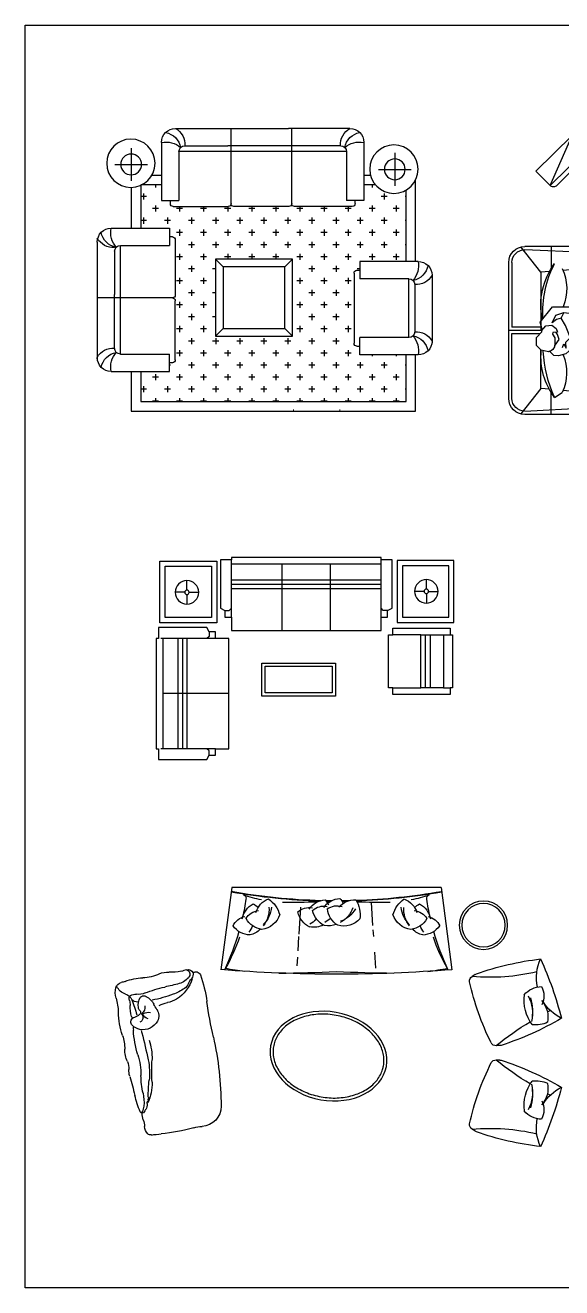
# Model space of a CAD drawing. Extents: x 23.8 to 54, y 1 to 14.1.
# Drawn here: x 23.78 to 29.33, y 1.04 to 14.1 of the extents above; entities that cross this region are included whole.
import ezdxf

# ---------------------------------------------------------------- set-up
doc = ezdxf.new("R2010")
doc.units = 0
doc.header["$MEASUREMENT"] = 0
doc.layers.get('0').update_dxf_attribs({"linetype": 'CONTINUOUS'})
doc.layers.get('Defpoints').update_dxf_attribs({"linetype": 'CONTINUOUS'})
doc.layers.add('DWGAUTOCAD', color=7, linetype='CONTINUOUS')

# ---------------------------------------------------------------- blocks, each defined once
blk = doc.blocks.new('A$C305E417A')
for p, q in [((853, 2935), (1492, 2935)), ((1458, 2155), (1458, 2935)), ((1458, 2155), (1458, 2935)), ((2665, 2935), (1492, 2935)), ((2087, 2155), (2087, 2935)), ((709, 2791), (709, 2186)), ((949, 2755), (2121, 2755)), ((2569, 2755), (2121, 2755)), ((2809, 2791), (2809, 2186)), ((387, 2681), (387, 2341)), ((889, 2695), (2629, 2695)), ((889, 2695), (889, 2186)), ((2629, 2695), (2629, 2186)), ((3125, 2732), (3125, 2392)), ((557, 2511), (217, 2511)), ((3295, 2562), (2955, 2562)), ((171, 1555), (171, 2401)), ((639, 2448), (709, 2448)), ((2809, 2448), (2910, 2448)), ((270, 1555), (270, 2295)), ((270, 2229), (279, 2229)), ((466, 2229), (529, 2229)), ((497, 2260), (497, 2197)), ((586, 2349), (709, 2349)), ((622, 2349), (622, 2322)), ((2809, 2349), (3025, 2349)), ((2872, 2349), (2872, 2322)), ((2966, 2229), (3025, 2229)), ((2997, 2260), (2997, 2197)), ((3025, 2349), (3025, 1900)), ((3125, 2322), (3125, 1900)), ((341, 2104), (404, 2104)), ((372, 2135), (372, 2072)), ((591, 2104), (654, 2104)), ((622, 2135), (622, 2072)), ((709, 2186), (889, 2186)), ((799, 2155), (799, 2186)), ((829, 2125), (1428, 2125)), ((841, 2104), (904, 2104)), ((872, 2125), (872, 2072)), ((1091, 2104), (1154, 2104)), ((1122, 2125), (1122, 2072)), ((1341, 2104), (1404, 2104)), ((1372, 2125), (1372, 2072)), ((1488, 2125), (2057, 2125)), ((1591, 2104), (1654, 2104)), ((1622, 2125), (1622, 2072)), ((1841, 2104), (1904, 2104)), ((1872, 2125), (1872, 2072)), ((2091, 2104), (2154, 2104)), ((2688, 2125), (2117, 2125)), ((2122, 2125), (2122, 2072)), ((2341, 2104), (2404, 2104)), ((2372, 2125), (2372, 2072)), ((2591, 2104), (2654, 2104)), ((2622, 2125), (2622, 2072)), ((2809, 2186), (2629, 2186)), ((2718, 2155), (2718, 2186)), ((2841, 2104), (2904, 2104)), ((2872, 2135), (2872, 2072)), ((270, 1979), (279, 1979)), ((466, 1979), (529, 1979)), ((497, 2010), (497, 1947)), ((716, 1979), (779, 1979)), ((747, 2010), (747, 1947)), ((966, 1979), (1029, 1979)), ((997, 2010), (997, 1947)), ((1216, 1979), (1279, 1979)), ((1247, 2010), (1247, 1947)), ((1466, 1979), (1529, 1979)), ((1497, 2010), (1497, 1947)), ((1716, 1979), (1779, 1979)), ((1747, 2010), (1747, 1947)), ((1966, 1979), (2029, 1979)), ((1997, 2010), (1997, 1947)), ((2216, 1979), (2279, 1979)), ((2247, 2010), (2247, 1947)), ((2466, 1979), (2529, 1979)), ((2497, 2010), (2497, 1947)), ((2716, 1979), (2779, 1979)), ((2747, 2010), (2747, 1947)), ((2966, 1979), (3025, 1979)), ((2997, 2010), (2997, 1947)), ((341, 1854), (404, 1854)), ((372, 1885), (372, 1822)), ((591, 1854), (654, 1854)), ((622, 1885), (622, 1822)), ((841, 1854), (904, 1854)), ((872, 1885), (872, 1822)), ((1091, 1854), (1154, 1854)), ((1122, 1885), (1122, 1822)), ((1341, 1854), (1404, 1854)), ((1372, 1885), (1372, 1822)), ((1591, 1854), (1654, 1854)), ((1622, 1885), (1622, 1822)), ((1841, 1854), (1904, 1854)), ((1872, 1885), (1872, 1822)), ((2091, 1854), (2154, 1854)), ((2122, 1885), (2122, 1822)), ((2341, 1854), (2404, 1854)), ((2372, 1885), (2372, 1822)), ((2591, 1854), (2654, 1854)), ((2622, 1885), (2622, 1822)), ((3333, 1900), (2728, 1900)), ((2728, 1900), (2728, 1720)), ((270, 1729), (279, 1729)), ((466, 1729), (529, 1729)), ((497, 1760), (497, 1697)), ((716, 1729), (779, 1729)), ((747, 1760), (747, 1697)), ((966, 1729), (1029, 1729)), ((997, 1760), (997, 1697)), ((1216, 1729), (1279, 1729)), ((1247, 1760), (1247, 1697)), ((1466, 1729), (1529, 1729)), ((1497, 1760), (1497, 1697)), ((1716, 1729), (1779, 1729)), ((1747, 1760), (1747, 1697)), ((1966, 1729), (2029, 1729)), ((1997, 1760), (1997, 1697)), ((2216, 1729), (2279, 1729)), ((2247, 1760), (2247, 1697)), ((2466, 1729), (2529, 1729)), ((2497, 1760), (2497, 1697)), ((2667, 1779), (2667, 1207)), ((2697, 1809), (2728, 1809)), ((3237, 1720), (2728, 1720)), ((3237, 593), (3237, 1720)), ((3477, 1756), (3477, 538)), ((341, 1604), (404, 1604)), ((372, 1635), (372, 1572)), ((591, 1604), (654, 1604)), ((622, 1635), (622, 1572)), ((841, 1604), (904, 1604)), ((872, 1635), (872, 1572)), ((1091, 1604), (1154, 1604)), ((1122, 1635), (1122, 1572)), ((1341, 1604), (1404, 1604)), ((1372, 1635), (1372, 1572)), ((1448, 780), (1448, 1580)), ((1448, 1580), (2248, 1580)), ((1528, 1500), (1448, 1580)), ((1591, 1604), (1654, 1604)), ((1622, 1635), (1622, 1580)), ((1841, 1604), (1904, 1604)), ((1872, 1635), (1872, 1580)), ((2091, 1604), (2154, 1604)), ((2122, 1635), (2122, 1580)), ((2168, 1500), (2248, 1580)), ((2248, 1580), (2248, 780)), ((2341, 1604), (2404, 1604)), ((2372, 1635), (2372, 1572)), ((2591, 1604), (2654, 1604)), ((2622, 1635), (2622, 1572)), ((3297, 1660), (3297, 1212)), ((144, 1555), (749, 1555)), ((749, 1555), (749, 1375)), ((749, 1479), (779, 1479)), ((780, 1464), (749, 1464)), ((966, 1479), (1029, 1479)), ((997, 1510), (997, 1447)), ((1216, 1479), (1279, 1479)), ((1247, 1510), (1247, 1447)), ((1528, 860), (1528, 1500)), ((1528, 1500), (2168, 1500)), ((2168, 1500), (2168, 860)), ((2248, 1479), (2279, 1479)), ((2466, 1479), (2529, 1479)), ((2497, 1510), (2497, 1447)), ((0, 1411), (0, 710)), ((180, 1315), (180, 825)), ((240, 765), (240, 1375)), ((240, 1375), (749, 1375)), ((810, 1434), (810, 705)), ((841, 1354), (904, 1354)), ((872, 1385), (872, 1322)), ((1091, 1354), (1154, 1354)), ((1122, 1385), (1122, 1322)), ((1341, 1354), (1404, 1354)), ((1372, 1385), (1372, 1322)), ((2341, 1354), (2404, 1354)), ((2372, 1385), (2372, 1322)), ((2591, 1354), (2654, 1354)), ((2622, 1385), (2622, 1322)), ((966, 1229), (1029, 1229)), ((997, 1260), (997, 1197)), ((1216, 1229), (1279, 1229)), ((1247, 1260), (1247, 1197)), ((2248, 1229), (2279, 1229)), ((2466, 1229), (2529, 1229)), ((2497, 1260), (2497, 1197)), ((3297, 653), (3297, 1212)), ((841, 1104), (904, 1104)), ((872, 1135), (872, 1072)), ((1091, 1104), (1154, 1104)), ((1122, 1135), (1122, 1072)), ((1341, 1104), (1404, 1104)), ((1372, 1135), (1372, 1072)), ((2341, 1104), (2404, 1104)), ((2372, 1135), (2372, 1072)), ((2591, 1104), (2654, 1104)), ((2622, 1135), (2622, 1072)), ((2667, 534), (2667, 1147)), ((2697, 1177), (3477, 1177)), ((966, 979), (1029, 979)), ((997, 1010), (997, 947)), ((1216, 979), (1279, 979)), ((1247, 1010), (1247, 947)), ((2248, 979), (2279, 979)), ((2466, 979), (2529, 979)), ((2497, 1010), (2497, 947)), ((841, 854), (904, 854)), ((872, 885), (872, 822)), ((1091, 854), (1154, 854)), ((1122, 885), (1122, 822)), ((1341, 854), (1404, 854)), ((1372, 885), (1372, 822)), ((1528, 860), (1448, 780)), ((2168, 860), (1528, 860)), ((2168, 860), (2248, 780)), ((2341, 854), (2404, 854)), ((2372, 885), (2372, 822)), ((2591, 854), (2654, 854)), ((2622, 885), (2622, 822)), ((0, 729), (0, 710)), ((240, 765), (749, 765)), ((749, 585), (749, 765)), ((780, 675), (749, 675)), ((966, 729), (1029, 729)), ((997, 760), (997, 697)), ((1216, 729), (1279, 729)), ((1247, 760), (1247, 697)), ((2248, 780), (1448, 780)), ((1466, 729), (1529, 729)), ((1497, 760), (1497, 697)), ((1716, 729), (1779, 729)), ((1747, 760), (1747, 697)), ((1966, 729), (2029, 729)), ((1997, 760), (1997, 697)), ((2216, 729), (2279, 729)), ((2247, 760), (2247, 697)), ((2466, 729), (2529, 729)), ((2497, 760), (2497, 697)), ((144, 585), (749, 585)), ((171, 0), (171, 585)), ((270, 100), (270, 585)), ((372, 585), (372, 572)), ((622, 585), (622, 572)), ((841, 604), (904, 604)), ((872, 635), (872, 572)), ((1091, 604), (1154, 604)), ((1122, 635), (1122, 572)), ((1341, 604), (1404, 604)), ((1372, 635), (1372, 572)), ((1591, 604), (1654, 604)), ((1622, 635), (1622, 572)), ((1841, 604), (1904, 604)), ((1872, 635), (1872, 572)), ((2091, 604), (2154, 604)), ((2122, 635), (2122, 572)), ((2341, 604), (2404, 604)), ((2372, 635), (2372, 572)), ((2591, 604), (2654, 604)), ((2622, 635), (2622, 572)), ((3237, 593), (2728, 593)), ((2728, 413), (2728, 593)), ((3477, 557), (3477, 538)), ((270, 479), (279, 479)), ((466, 479), (529, 479)), ((497, 510), (497, 447)), ((716, 479), (779, 479)), ((747, 510), (747, 447)), ((966, 479), (1029, 479)), ((997, 510), (997, 447)), ((1216, 479), (1279, 479)), ((1247, 510), (1247, 447)), ((1466, 479), (1529, 479)), ((1497, 510), (1497, 447)), ((1716, 479), (1779, 479)), ((1747, 510), (1747, 447)), ((1966, 479), (2029, 479)), ((1997, 510), (1997, 447)), ((2216, 479), (2279, 479)), ((2247, 510), (2247, 447)), ((2466, 479), (2529, 479)), ((2497, 510), (2497, 447)), ((2697, 504), (2728, 504)), ((2716, 479), (2728, 479)), ((3333, 413), (2728, 413)), ((3025, 413), (3025, 100)), ((3125, 413), (3125, 0)), ((341, 354), (404, 354)), ((372, 385), (372, 322)), ((591, 354), (654, 354)), ((622, 385), (622, 322)), ((841, 354), (904, 354)), ((872, 385), (872, 322)), ((1091, 354), (1154, 354)), ((1122, 385), (1122, 322)), ((1341, 354), (1404, 354)), ((1372, 385), (1372, 322)), ((1591, 354), (1654, 354)), ((1622, 385), (1622, 322)), ((1841, 354), (1904, 354)), ((1872, 385), (1872, 322)), ((2091, 354), (2154, 354)), ((2122, 385), (2122, 322)), ((2341, 354), (2404, 354)), ((2372, 385), (2372, 322)), ((2591, 354), (2654, 354)), ((2622, 385), (2622, 322)), ((2841, 354), (2904, 354)), ((2872, 385), (2872, 322)), ((270, 229), (279, 229)), ((372, 135), (372, 100)), ((466, 229), (529, 229)), ((497, 260), (497, 197)), ((622, 135), (622, 100)), ((716, 229), (779, 229)), ((747, 260), (747, 197)), ((872, 135), (872, 100)), ((966, 229), (1029, 229)), ((997, 260), (997, 197)), ((1122, 135), (1122, 100)), ((1216, 229), (1279, 229)), ((1247, 260), (1247, 197)), ((1372, 135), (1372, 100)), ((1466, 229), (1529, 229)), ((1497, 260), (1497, 197)), ((1622, 135), (1622, 100)), ((1716, 229), (1779, 229)), ((1747, 260), (1747, 197)), ((1872, 135), (1872, 100)), ((1966, 229), (2029, 229)), ((1997, 260), (1997, 197)), ((2122, 135), (2122, 100)), ((2216, 229), (2279, 229)), ((2247, 260), (2247, 197)), ((2372, 135), (2372, 100)), ((2466, 229), (2529, 229)), ((2497, 260), (2497, 197)), ((2622, 135), (2622, 100)), ((2716, 229), (2779, 229)), ((2747, 260), (2747, 197)), ((2872, 135), (2872, 100)), ((2966, 229), (3025, 229)), ((2997, 260), (2997, 197)), ((3125, 0), (171, 0)), ((3025, 100), (270, 100)), ((341, 104), (404, 104)), ((591, 104), (654, 104)), ((841, 104), (904, 104)), ((1091, 104), (1154, 104)), ((1341, 104), (1404, 104)), ((1591, 104), (1654, 104)), ((1841, 104), (1904, 104)), ((2091, 104), (2154, 104)), ((2341, 104), (2404, 104)), ((2591, 104), (2654, 104)), ((2841, 104), (2904, 104))]:
    blk.add_line(p, q)
for centre, radius in [((396, 2513), 251), ((3128, 2574), 251), ((3125, 2562), 108), ((387, 2511), 108)]:
    blk.add_circle(centre, radius)
for centre, radius, start, end in [((853, 2791), 144, 90, 180), ((716, 2703), 194, 10.4091, 79.5909), ((764, 2772), 186, 354.7206, 61.4244), ((2754, 2772), 186, 118.5756, 185.2794), ((2802, 2703), 194, 100.4091, 169.5909), ((2665, 2791), 144, 0, 90), ((752, 2560), 235, 49.0321, 100.6252), ((949, 2695), 60, 90, 180), ((2569, 2695), 60, 0, 90), ((2766, 2560), 235, 79.3748, 130.9679), ((829, 2155), 30, 180, 270), ((1428, 2155), 30, 270, 0), ((1488, 2155), 30, 180, 270), ((2057, 2155), 30, 270, 0), ((2117, 2155), 30, 180, 270), ((2688, 2155), 30, 270, 0), ((3102, 1856), 235, 319.0321, 10.6252), ((3245, 1892), 194, 280.4091, 349.5909), ((3333, 1756), 144, 0, 90), ((2697, 1779), 30, 90, 180), ((3237, 1660), 60, 0, 90), ((3314, 1886), 186, 264.7206, 331.4244), ((144, 1411), 144, 90, 180), ((233, 1548), 194, 190.4091, 259.5909), ((375, 1511), 235, 169.3748, 220.9679), ((780, 1434), 30, 0, 90), ((163, 1500), 186, 208.5756, 275.2794), ((240, 1315), 60, 90, 180), ((2697, 1207), 30, 180, 270), ((2697, 1147), 30, 90, 180), ((163, 640), 186, 84.7206, 151.4244), ((240, 825), 60, 180, 270), ((144, 729), 144, 180, 270), ((233, 592), 194, 100.4091, 169.5909), ((375, 628), 235, 139.0321, 190.6252), ((780, 705), 30, 270, 0), ((2697, 534), 30, 180, 270), ((3237, 653), 60, 270, 0), ((3102, 457), 235, 349.3748, 40.9679), ((3245, 420), 194, 10.4091, 79.5909), ((3314, 469), 186, 28.5756, 95.2794), ((3333, 557), 144, 270, 0), ((961, 6), 10, 90, 135), ((1436, 6), 10, 45, 90)]:
    blk.add_arc(centre, radius, start, end)
blk = doc.blocks.new('A$C1C981678')
for p, q in [((0, 1425), (0, 2066)), ((0, 2066), (591, 2066)), ((55, 1480), (55, 2011)), ((55, 2011), (536, 2011)), ((536, 2011), (536, 1480)), ((591, 2066), (591, 1425)), ((643, 1571), (643, 2074)), ((643, 2074), (757, 2074)), ((757, 2097), (2312, 2097)), ((757, 2074), (757, 2097)), ((757, 1571), (757, 2074)), ((757, 2028), (2312, 2028)), ((1283, 1342), (1283, 2028)), ((1786, 1342), (1786, 2028)), ((2312, 2097), (2312, 2074)), ((2312, 2074), (2426, 2074)), ((2312, 1571), (2312, 2074)), ((2426, 2074), (2426, 1571)), ((2463, 2062), (2463, 1422)), ((3055, 2062), (2463, 2062)), ((2519, 2007), (2519, 1477)), ((3000, 2007), (2519, 2007)), ((3000, 1477), (3000, 2007)), ((3055, 1422), (3055, 2062)), ((287, 1770), (287, 1869)), ((2312, 1868), (757, 1868)), ((2773, 1759), (2773, 1859)), ((264, 1747), (165, 1747)), ((287, 1724), (287, 1625)), ((310, 1747), (409, 1747)), ((2312, 1822), (757, 1822)), ((2312, 1777), (757, 1777)), ((2750, 1737), (2651, 1737)), ((2773, 1714), (2773, 1615)), ((2796, 1737), (2895, 1737)), ((536, 1480), (55, 1480)), ((689, 1548), (643, 1571)), ((689, 1479), (689, 1548)), ((689, 1548), (734, 1548)), ((757, 1479), (689, 1479)), ((734, 1548), (757, 1571)), ((757, 1479), (757, 1571)), ((757, 1342), (757, 1479)), ((2335, 1548), (2312, 1571)), ((2312, 1479), (2312, 1571)), ((2380, 1479), (2312, 1479)), ((2312, 1479), (2312, 1342)), ((2380, 1548), (2335, 1548)), ((2426, 1571), (2380, 1548)), ((2380, 1548), (2380, 1479)), ((2519, 1477), (3000, 1477)), ((591, 1425), (0, 1425)), ((634, 1364), (40, 1364)), ((40, 1364), (40, 1295)), ((634, 1295), (634, 1364)), ((2312, 1342), (757, 1342)), ((2463, 1422), (3055, 1422)), ((2475, 1326), (2543, 1326)), ((2475, 1257), (2475, 1326)), ((2543, 1326), (2566, 1372)), ((2543, 1326), (2543, 1280)), ((2566, 1372), (3069, 1372)), ((3069, 1372), (3069, 1257)), ((17, 1295), (17, 746)), ((40, 1295), (17, 1295)), ((108, 1295), (40, 1295)), ((345, 1295), (108, 1295)), ((108, 1295), (108, 746)), ((245, 746), (245, 1295)), ((295, 746), (295, 1295)), ((345, 746), (345, 1295)), ((345, 1295), (634, 1295)), ((680, 1295), (634, 1295)), ((680, 746), (680, 1295)), ((2337, 114), (2337, 1257)), ((2337, 1257), (2475, 1257)), ((2475, 1257), (2566, 1257)), ((2543, 1280), (2566, 1257)), ((2566, 1257), (3046, 1257)), ((2772, 114), (2772, 1257)), ((2817, 114), (2817, 1257)), ((2863, 114), (2863, 1257)), ((3023, 1257), (3023, 114)), ((3069, 1257), (3092, 1257)), ((3092, 1257), (3092, 114)), ((1995, 1003), (1232, 1003)), ((1232, 1003), (1232, 659)), ((1960, 969), (1266, 969)), ((1266, 969), (1266, 694)), ((1960, 694), (1960, 969)), ((1995, 659), (1995, 1003)), ((17, 746), (40, 746)), ((40, 746), (40, 678)), ((108, 746), (40, 746)), ((40, 678), (634, 678)), ((108, 746), (345, 746)), ((634, 746), (345, 746)), ((634, 746), (680, 746)), ((634, 678), (634, 746)), ((1232, 659), (1995, 659)), ((1266, 694), (1960, 694)), ((2337, 686), (3023, 686)), ((2475, 114), (2337, 114)), ((2475, 46), (2475, 114)), ((2475, 114), (2566, 114)), ((2543, 46), (2475, 46)), ((2543, 91), (2566, 114)), ((2543, 46), (2543, 91)), ((2566, 0), (2543, 46)), ((2566, 114), (3046, 114)), ((3069, 0), (2566, 0)), ((3092, 114), (3069, 114)), ((3069, 114), (3069, 0))]:
    blk.add_line(p, q)
for radius in [122, 22.9]:
    blk.add_circle((2773, 1737), radius)
for major_axis in [(-86.2, 86.2), (16.2, 16.2)]:
    blk.add_ellipse((287, 1747), major_axis=major_axis, ratio=1)
blk = doc.blocks.new('A$C4DC51D13')
for p, q in [((1018, 2892), (232, 2892)), ((277, 2940), (277, 2142)), ((943, 2103), (943, 2937)), ((3265, 2996), (1188, 2996)), ((1188, 2963), (1862, 2963)), ((1862, 2134), (1862, 2963)), ((1895, 2134), (1895, 2996)), ((1928, 2962), (2524, 2962)), ((1928, 2134), (1928, 2962)), ((2524, 2962), (2524, 2659)), ((2560, 2996), (2560, 2618)), ((2590, 2963), (2590, 2654)), ((3265, 2963), (2590, 2963)), ((3778, 2897), (3631, 2747)), ((4009, 2376), (3778, 2897)), ((4156, 2525), (3778, 2897)), ((304, 2866), (304, 2253)), ((916, 2866), (304, 2866)), ((916, 2253), (916, 2866)), ((1023, 2164), (1023, 2830)), ((1290, 2665), (1028, 2871)), ((1056, 2830), (1081, 2195)), ((3163, 2665), (3426, 2871)), ((3398, 2830), (3365, 2195)), ((3431, 2164), (3431, 2830)), ((424, 2371), (777, 2724)), ((427, 2727), (773, 2367)), ((434, 2625), (483, 2625)), ((435, 2469), (435, 2625)), ((437, 2629), (486, 2629)), ((439, 2461), (439, 2634)), ((439, 2633), (489, 2633)), ((441, 2638), (492, 2638)), ((443, 2453), (443, 2641)), ((444, 2642), (496, 2642)), ((446, 2646), (500, 2646)), ((447, 2447), (447, 2648)), ((449, 2650), (504, 2650)), ((451, 2441), (451, 2654)), ((452, 2655), (509, 2655)), ((455, 2659), (514, 2659)), ((456, 2435), (456, 2660)), ((458, 2663), (520, 2663)), ((460, 2559), (460, 2665)), ((462, 2667), (527, 2667)), ((464, 2583), (464, 2670)), ((466, 2672), (534, 2672)), ((468, 2597), (468, 2674)), ((470, 2676), (543, 2676)), ((473, 2607), (473, 2679)), ((477, 2615), (477, 2682)), ((481, 2622), (481, 2686)), ((485, 2629), (485, 2690)), ((489, 2634), (489, 2693)), ((489, 2667), (489, 2633)), ((494, 2639), (494, 2696)), ((498, 2644), (498, 2699)), ((502, 2648), (502, 2702)), ((506, 2652), (506, 2704)), ((511, 2656), (511, 2707)), ((515, 2659), (515, 2709)), ((519, 2662), (519, 2711)), ((523, 2665), (523, 2713)), ((528, 2668), (528, 2715)), ((532, 2670), (532, 2717)), ((536, 2672), (536, 2719)), ((540, 2675), (540, 2720)), ((544, 2676), (544, 2722)), ((549, 2678), (549, 2723)), ((650, 2679), (650, 2723)), ((654, 2677), (654, 2722)), ((657, 2676), (730, 2676)), ((659, 2675), (659, 2721)), ((663, 2673), (663, 2719)), ((734, 2672), (666, 2672)), ((666, 2672), (734, 2672)), ((667, 2671), (667, 2718)), ((668, 2670), (668, 2717)), ((671, 2669), (671, 2716)), ((673, 2668), (673, 2715)), ((738, 2667), (673, 2667)), ((673, 2667), (738, 2667)), ((675, 2666), (675, 2714)), ((677, 2665), (677, 2713)), ((680, 2663), (680, 2712)), ((742, 2663), (680, 2663)), ((680, 2663), (742, 2663)), ((681, 2662), (681, 2711)), ((684, 2660), (684, 2710)), ((685, 2659), (685, 2709)), ((745, 2659), (686, 2659)), ((686, 2659), (745, 2659)), ((688, 2657), (688, 2708)), ((690, 2656), (690, 2707)), ((748, 2655), (691, 2655)), ((691, 2655), (748, 2655)), ((692, 2653), (692, 2705)), ((694, 2652), (694, 2704)), ((751, 2650), (696, 2650)), ((696, 2650), (751, 2650)), ((697, 2650), (697, 2703)), ((698, 2648), (698, 2702)), ((754, 2646), (700, 2646)), ((700, 2646), (754, 2646)), ((701, 2645), (701, 2700)), ((702, 2644), (702, 2699)), ((757, 2642), (704, 2642)), ((704, 2642), (757, 2642)), ((705, 2641), (705, 2697)), ((706, 2639), (706, 2696)), ((759, 2638), (708, 2638)), ((708, 2638), (759, 2638)), ((709, 2636), (709, 2694)), ((711, 2634), (711, 2693)), ((762, 2633), (711, 2633)), ((711, 2633), (762, 2633)), ((714, 2631), (714, 2691)), ((764, 2629), (714, 2629)), ((714, 2629), (764, 2629)), ((715, 2629), (715, 2690)), ((766, 2625), (717, 2625)), ((718, 2624), (718, 2687)), ((719, 2622), (719, 2686)), ((722, 2618), (722, 2684)), ((723, 2615), (723, 2682)), ((726, 2610), (726, 2680)), ((728, 2607), (728, 2679)), ((730, 2600), (730, 2676)), ((732, 2597), (732, 2674)), ((735, 2588), (735, 2671)), ((736, 2583), (736, 2670)), ((739, 2570), (739, 2667)), ((740, 2559), (740, 2665)), ((743, 2433), (743, 2661)), ((745, 2435), (745, 2660)), ((747, 2439), (747, 2656)), ((749, 2441), (749, 2654)), ((752, 2445), (752, 2650)), ((753, 2447), (753, 2648)), ((756, 2451), (756, 2643)), ((757, 2453), (757, 2641)), ((760, 2458), (760, 2636)), ((761, 2461), (761, 2634)), ((764, 2466), (764, 2628)), ((766, 2469), (766, 2625)), ((1283, 2574), (1290, 2665)), ((1290, 2665), (1895, 2665)), ((1798, 2530), (1812, 2638)), ((1895, 2664), (2557, 2664)), ((2604, 2665), (2559, 2665)), ((3163, 2665), (2765, 2665)), ((3170, 2574), (3163, 2665)), ((4009, 2376), (3631, 2747)), ((3632, 2677), (3938, 2375)), ((417, 2557), (460, 2557)), ((417, 2553), (460, 2553)), ((417, 2549), (459, 2549)), ((417, 2545), (459, 2545)), ((417, 2540), (460, 2540)), ((417, 2536), (460, 2536)), ((418, 2566), (461, 2566)), ((418, 2562), (460, 2562)), ((418, 2532), (460, 2532)), ((418, 2528), (461, 2528)), ((419, 2574), (462, 2574)), ((419, 2570), (461, 2570)), ((419, 2524), (461, 2524)), ((419, 2519), (462, 2519)), ((420, 2579), (463, 2579)), ((421, 2587), (465, 2587)), ((421, 2583), (464, 2583)), ((422, 2591), (466, 2591)), ((424, 2595), (468, 2595)), ((425, 2600), (470, 2600)), ((426, 2604), (471, 2604)), ((426, 2491), (426, 2604)), ((428, 2608), (473, 2608)), ((429, 2612), (475, 2612)), ((430, 2479), (430, 2616)), ((431, 2617), (478, 2617)), ((433, 2621), (480, 2621)), ((460, 2430), (460, 2536)), ((768, 2621), (720, 2621)), ((769, 2617), (723, 2617)), ((771, 2612), (725, 2612)), ((773, 2608), (727, 2608)), ((774, 2604), (729, 2604)), ((775, 2600), (731, 2600)), ((777, 2595), (732, 2595)), ((778, 2591), (734, 2591)), ((779, 2587), (735, 2587)), ((780, 2583), (736, 2583)), ((780, 2579), (737, 2579)), ((781, 2574), (738, 2574)), ((781, 2519), (738, 2519)), ((782, 2570), (739, 2570)), ((782, 2528), (739, 2528)), ((782, 2524), (739, 2524)), ((782, 2566), (740, 2566)), ((783, 2562), (740, 2562)), ((783, 2557), (740, 2557)), ((783, 2536), (740, 2536)), ((740, 2430), (740, 2536)), ((782, 2532), (740, 2532)), ((783, 2553), (741, 2553)), ((783, 2549), (741, 2549)), ((783, 2545), (741, 2545)), ((783, 2540), (741, 2540)), ((1023, 2554), (1250, 2554)), ((1200, 2520), (1252, 2441)), ((1896, 2582), (1932, 2495)), ((2559, 2536), (2557, 2536)), ((3254, 2520), (3202, 2441)), ((3431, 2554), (3204, 2554)), ((4009, 2376), (4156, 2525)), ((1243, 2147), (1272, 2432)), ((3211, 2147), (3181, 2432)), ((304, 2253), (916, 2253)), ((243, 2227), (1018, 2227)), ((499, 1837), (382, 2140)), ((412, 2102), (993, 1890)), ((1040, 1943), (421, 2133)), ((1145, 2159), (1023, 2164)), ((1081, 2195), (1243, 2147)), ((1145, 2159), (1243, 2147)), ((1245, 2113), (1243, 2147)), ((1840, 2113), (1245, 2113)), ((2308, 2112), (1950, 2112)), ((2590, 2164), (2590, 2134)), ((2614, 2113), (3209, 2113)), ((3209, 2113), (3211, 2147)), ((3365, 2195), (3211, 2147)), ((3309, 2159), (3211, 2147)), ((3309, 2159), (3431, 2164)), ((220, 2026), (19, 1370)), ((251, 2017), (37, 1315)), ((677, 2054), (613, 1844)), ((1840, 2080), (1245, 2080)), ((2322, 2079), (1950, 2079)), ((2614, 2080), (3209, 2080)), ((499, 1837), (341, 1324)), ((585, 1818), (499, 1837)), ((659, 1880), (718, 1809)), ((993, 1890), (993, 1733)), ((1010, 1828), (1040, 1943)), ((1158, 1784), (1158, 1858)), ((1182, 1784), (1182, 1858)), ((1205, 1784), (1205, 1858)), ((1229, 1784), (1229, 1858)), ((1252, 1784), (1252, 1858)), ((1319, 1784), (1319, 1858)), ((1343, 1784), (1343, 1858)), ((1366, 1784), (1366, 1858)), ((1390, 1784), (1390, 1858)), ((1413, 1784), (1413, 1858)), ((1437, 1784), (1437, 1858)), ((1460, 1784), (1460, 1858)), ((1484, 1784), (1484, 1858)), ((1507, 1784), (1507, 1858)), ((1531, 1784), (1531, 1858)), ((1554, 1784), (1554, 1858)), ((1578, 1784), (1578, 1858)), ((1714, 1784), (1714, 1858)), ((1738, 1784), (1738, 1858)), ((1761, 1784), (1761, 1858)), ((1785, 1784), (1785, 1858)), ((1808, 1784), (1808, 1858)), ((1832, 1784), (1832, 1858)), ((1855, 1784), (1855, 1858)), ((1878, 1784), (1878, 1858)), ((1902, 1784), (1902, 1858)), ((2051, 1784), (2051, 1858)), ((2074, 1784), (2074, 1858)), ((2098, 1784), (2098, 1858)), ((2121, 1784), (2121, 1858)), ((2145, 1784), (2145, 1858)), ((2168, 1784), (2168, 1858)), ((2192, 1782), (2192, 1856)), ((2238, 1785), (2238, 1859)), ((2262, 1784), (2262, 1858)), ((2285, 1784), (2285, 1858)), ((2544, 1784), (2544, 1858)), ((2567, 1784), (2567, 1858)), ((2591, 1784), (2591, 1858)), ((2614, 1784), (2614, 1858)), ((2661, 1784), (2661, 1858)), ((2685, 1784), (2685, 1858)), ((2708, 1772), (2708, 1858)), ((2731, 1784), (2731, 1858)), ((2755, 1784), (2755, 1858)), ((2778, 1784), (2778, 1858)), ((2802, 1784), (2802, 1858)), ((2825, 1784), (2825, 1858)), ((2849, 1784), (2849, 1858)), ((2872, 1784), (2872, 1858)), ((2896, 1784), (2896, 1858)), ((2919, 1784), (2919, 1858)), ((2943, 1784), (2943, 1858)), ((2966, 1745), (2966, 1858)), ((2990, 1784), (2990, 1858)), ((3013, 1772), (3013, 1858)), ((3037, 1784), (3037, 1858)), ((3060, 1784), (3060, 1858)), ((3084, 1784), (3084, 1858)), ((993, 1733), (720, 1788)), ((1024, 1722), (842, 1125)), ((873, 1116), (1055, 1713)), ((1010, 1828), (993, 1733)), ((1024, 1722), (993, 1733)), ((1162, 1755), (1088, 1755)), ((1162, 1741), (1088, 1741)), ((1162, 1718), (1088, 1718)), ((1162, 1708), (1088, 1708)), ((1166, 1770), (1092, 1794)), ((1158, 1821), (1158, 488)), ((3248, 1772), (1158, 1772)), ((1196, 511), (1196, 1745)), ((1196, 1745), (3216, 1745)), ((2215, 1786), (2215, 1832)), ((3216, 511), (3216, 1745)), ((3248, 488), (3248, 1772)), ((3249, 1761), (3323, 1761)), ((3249, 1737), (3323, 1737)), ((3249, 1714), (3323, 1714)), ((3601, 1622), (3605, 1744)), ((3605, 1744), (4272, 1744)), ((4272, 1711), (3636, 1686)), ((3996, 1744), (3996, 1517)), ((4106, 1476), (4312, 1739)), ((1162, 1685), (1088, 1685)), ((3249, 1690), (3323, 1690)), ((3249, 1667), (3323, 1667)), ((3249, 1643), (3323, 1643)), ((3249, 1620), (3323, 1620)), ((3636, 1686), (3588, 1524)), ((3601, 1622), (3588, 1524)), ((4404, 1578), (4404, 905)), ((4437, 166), (4437, 1578)), ((1162, 1493), (1088, 1493)), ((1162, 1483), (1088, 1483)), ((1162, 1460), (1088, 1460)), ((1162, 1446), (1088, 1446)), ((2675, 1450), (1641, 1450)), ((1702, 1530), (1702, 911)), ((1888, 1450), (1702, 1264)), ((1856, 1450), (1702, 1295)), ((1715, 1450), (1702, 1437)), ((1738, 1483), (1738, 911)), ((2343, 1450), (1855, 962)), ((2629, 1449), (2142, 962)), ((2325, 1450), (2154, 1279)), ((2462, 1450), (2177, 1165)), ((2593, 908), (2593, 1490)), ((2629, 908), (2629, 1503)), ((3249, 1514), (3323, 1514)), ((3249, 1513), (3323, 1513)), ((3249, 1490), (3323, 1490)), ((3249, 1490), (3323, 1490)), ((3249, 1467), (3323, 1467)), ((3249, 1443), (3323, 1443)), ((3521, 1131), (3521, 1522)), ((3554, 1131), (3554, 1522)), ((3588, 1524), (3873, 1495)), ((4016, 1483), (4106, 1476)), ((4106, 1476), (4106, 872)), ((6, 1324), (19, 1370)), ((343, 1325), (77, 1140)), ((843, 1128), (343, 1325)), ((479, 1327), (375, 1345)), ((1162, 1413), (1088, 1413)), ((1162, 1399), (1088, 1399)), ((1162, 1376), (1088, 1376)), ((1162, 1352), (1088, 1352)), ((1162, 1343), (1088, 1343)), ((1162, 1342), (1088, 1342)), ((1162, 1319), (1088, 1319)), ((1162, 1319), (1088, 1319)), ((2675, 1414), (1641, 1414)), ((3249, 991), (3248, 1328)), ((3249, 1420), (3323, 1420)), ((3249, 1359), (3323, 1359)), ((3249, 1312), (3323, 1312)), ((3250, 1408), (3519, 1408)), ((3250, 1318), (3519, 1318)), ((369, 1045), (443, 1285)), ((1162, 1296), (1088, 1296)), ((1162, 1295), (1088, 1295)), ((1162, 1272), (1088, 1272)), ((1196, 1272), (1088, 1272)), ((1162, 1249), (1088, 1249)), ((1162, 1249), (1088, 1249)), ((1162, 1226), (1088, 1226)), ((1162, 1202), (1088, 1202)), ((2629, 1281), (2310, 962)), ((3249, 1302), (3323, 1302)), ((3249, 1249), (3323, 1249)), ((3249, 1249), (3323, 1249)), ((3249, 1239), (3323, 1239)), ((3249, 1239), (3323, 1239)), ((3249, 1226), (3323, 1226)), ((3249, 1202), (3323, 1202)), ((732, 934), (113, 1123)), ((122, 1154), (720, 996)), ((720, 996), (811, 1133)), ((771, 1046), (811, 1133)), ((842, 1125), (811, 1133)), ((1196, 1179), (1088, 1179)), ((1162, 1155), (1088, 1155)), ((1162, 1132), (1088, 1132)), ((1162, 1108), (1088, 1108)), ((1162, 1085), (1088, 1085)), ((1196, 1061), (1088, 1061)), ((1729, 1158), (1702, 1132)), ((1927, 1051), (1837, 962)), ((3249, 1179), (3323, 1179)), ((3249, 1155), (3323, 1155)), ((3249, 1132), (3323, 1132)), ((3249, 1108), (3323, 1108)), ((771, 1046), (732, 934)), ((1162, 1038), (1088, 1038)), ((1162, 1014), (1088, 1014)), ((1196, 967), (1088, 967)), ((1162, 944), (1088, 944)), ((1162, 920), (1088, 920)), ((1648, 1020), (2617, 1020)), ((1648, 962), (2682, 962)), ((2006, 995), (1974, 962)), ((2459, 974), (2447, 962)), ((2629, 1012), (2579, 962)), ((3249, 1014), (3323, 1014)), ((3249, 991), (3323, 991)), ((3249, 967), (3323, 967)), ((3249, 944), (3323, 944)), ((3249, 920), (3323, 920)), ((1162, 790), (1032, 790)), ((1196, 860), (1088, 860)), ((1162, 837), (1088, 837)), ((1162, 814), (1088, 814)), ((3521, 817), (3521, 222)), ((3554, 817), (3554, 222)), ((4097, 905), (4404, 905)), ((4106, 871), (4437, 871)), ((4404, 841), (4111, 841)), ((4404, 166), (4404, 841)), ((1196, 767), (1088, 767)), ((1162, 743), (1088, 743)), ((1162, 720), (1088, 720)), ((4106, 268), (4106, 666)), ((1162, 581), (1034, 581)), ((1162, 628), (1088, 628)), ((1162, 604), (1088, 604)), ((1162, 557), (1088, 557)), ((1162, 534), (1088, 534)), ((3249, 628), (3323, 628)), ((3249, 604), (3323, 604)), ((3249, 581), (3323, 581)), ((3249, 557), (3323, 557)), ((3249, 534), (3323, 534)), ((1162, 510), (1088, 510)), ((1162, 495), (1117, 429)), ((1158, 488), (3248, 488)), ((1167, 476), (1167, 402)), ((1191, 476), (1191, 402)), ((3216, 511), (1196, 511)), ((1214, 476), (1214, 402)), ((1238, 476), (1238, 402)), ((1311, 488), (1311, 402)), ((1335, 511), (1335, 402)), ((1358, 476), (1358, 402)), ((1382, 511), (1382, 402)), ((1405, 476), (1405, 402)), ((1429, 488), (1429, 402)), ((1452, 476), (1452, 402)), ((1475, 476), (1475, 402)), ((1499, 488), (1499, 402)), ((1522, 488), (1522, 402)), ((1546, 476), (1546, 402)), ((1569, 476), (1569, 402)), ((1593, 476), (1593, 402)), ((1616, 476), (1616, 402)), ((1640, 476), (1640, 402)), ((1663, 488), (1663, 402)), ((1758, 488), (1758, 402)), ((1781, 488), (1781, 402)), ((1805, 476), (1805, 402)), ((1828, 476), (1828, 402)), ((1852, 476), (1852, 402)), ((1875, 476), (1875, 402)), ((1899, 476), (1899, 402)), ((1922, 488), (1922, 402)), ((2036, 488), (2036, 402)), ((2059, 511), (2059, 402)), ((2083, 476), (2083, 402)), ((2106, 511), (2106, 402)), ((2130, 476), (2130, 402)), ((2153, 488), (2153, 402)), ((2177, 476), (2177, 402)), ((2200, 476), (2200, 402)), ((2224, 488), (2224, 402)), ((2247, 488), (2247, 402)), ((2271, 476), (2271, 402)), ((2294, 476), (2294, 402)), ((2318, 476), (2318, 402)), ((2341, 476), (2341, 402)), ((2365, 476), (2365, 402)), ((2388, 488), (2388, 402)), ((2412, 476), (2412, 402)), ((2435, 476), (2435, 402)), ((2459, 476), (2459, 402)), ((2482, 488), (2482, 402)), ((2505, 488), (2505, 402)), ((2529, 476), (2529, 402)), ((2552, 476), (2552, 402)), ((2576, 476), (2576, 402)), ((2599, 476), (2599, 402)), ((2623, 476), (2623, 402)), ((2646, 476), (2646, 402)), ((2670, 511), (2670, 402)), ((2693, 476), (2693, 402)), ((2717, 476), (2717, 402)), ((2738, 476), (2738, 402)), ((2740, 488), (2740, 402)), ((2761, 476), (2761, 402)), ((2764, 476), (2764, 402)), ((2785, 488), (2785, 402)), ((2787, 476), (2787, 402)), ((2808, 476), (2808, 402)), ((2811, 476), (2811, 402)), ((2832, 476), (2832, 402)), ((2834, 476), (2834, 402)), ((2855, 476), (2855, 402)), ((2858, 476), (2858, 402)), ((2879, 476), (2879, 402)), ((2881, 476), (2881, 402)), ((2902, 476), (2902, 402)), ((2905, 488), (2905, 402)), ((2926, 476), (2926, 402)), ((2928, 476), (2928, 402)), ((2949, 476), (2949, 402)), ((2951, 476), (2951, 402)), ((2973, 476), (2973, 402)), ((2975, 476), (2975, 402)), ((2996, 476), (2996, 402)), ((2998, 476), (2998, 402)), ((3020, 476), (3020, 402)), ((3022, 488), (3022, 402)), ((3043, 476), (3043, 402)), ((3045, 476), (3045, 402)), ((3067, 476), (3067, 402)), ((3069, 476), (3069, 402)), ((3092, 476), (3092, 402)), ((3093, 485), (3093, 411)), ((3116, 485), (3116, 411)), ((3116, 476), (3116, 402)), ((3202, 476), (3202, 402)), ((3226, 476), (3226, 402)), ((3245, 495), (3290, 429)), ((3249, 510), (3323, 510)), ((3249, 476), (3249, 402)), ((4016, 261), (4106, 268)), ((4106, 268), (4312, 5)), ((3588, 221), (3873, 250)), ((3636, 67), (3588, 221)), ((3962, 177), (3882, 229)), ((3996, 0), (3996, 227)), ((3601, 123), (3605, 0)), ((3605, 0), (4272, 0)), ((4272, 33), (3636, 67))]:
    blk.add_line(p, q)
at = {"linetype": 'ByBlock'}
for points in [[(2343, 1844), (2352, 1810), (2340, 1778), (2352, 1757), (2412, 1818), (2433, 1866), (2453, 1889), (2436, 1915), (2408, 1926), (2434, 1960), (2473, 2048), (2531, 2101), (2626, 2180), (2669, 2174), (2748, 2315), (2746, 2343), (2801, 2405), (2824, 2480), (2818, 2530), (2775, 2572), (2782, 2583), (2765, 2659), (2714, 2707), (2635, 2709), (2572, 2653), (2549, 2649), (2474, 2672), (2313, 2542), (2313, 2342), (2334, 2336), (2302, 2224), (2314, 2217), (2297, 2096), (2309, 2035), (2320, 1952), (2319, 1930), (2281, 1864), (2258, 1842), (2239, 1826), (2220, 1798), (2222, 1713), (2254, 1701), (2276, 1730), (2289, 1768), (2314, 1798)], [(3285, 1088), (3252, 1079), (3219, 1091), (3198, 1079), (3259, 1019), (3308, 998), (3331, 978), (3356, 995), (3367, 1024), (3401, 997), (3490, 958), (3542, 900), (3622, 805), (3616, 762), (3757, 683), (3784, 685), (3846, 630), (3921, 607), (3971, 613), (4013, 656), (4025, 649), (4100, 666), (4148, 717), (4150, 797), (4094, 859), (4091, 882), (4113, 957), (3983, 1118), (3783, 1118), (3778, 1097), (3665, 1129), (3658, 1118), (3537, 1134), (3476, 1122), (3393, 1111), (3371, 1112), (3305, 1150), (3284, 1173), (3267, 1192), (3239, 1211), (3154, 1209), (3142, 1177), (3171, 1155), (3209, 1143), (3239, 1117)]]:
    blk.add_lwpolyline(points, close=True, dxfattribs=at)
for points in [[(2563, 2655), (2512, 2609), (2506, 2548), (2540, 2504), (2577, 2491), (2580, 2539), (2599, 2544), (2637, 2516), (2690, 2517), (2731, 2520), (2758, 2540), (2773, 2563)], [(2629, 2358), (2507, 2406), (2433, 2450), (2446, 2501), (2479, 2546), (2402, 2507), (2373, 2425), (2384, 2342), (2353, 2341)], [(2712, 2516), (2653, 2472), (2603, 2489), (2580, 2504)], [(2738, 2438), (2699, 2425), (2742, 2401), (2680, 2403), (2604, 2328), (2519, 2273), (2530, 2262), (2403, 2253), (2395, 2241), (2431, 2241), (2376, 2197), (2385, 2181), (2474, 2200), (2550, 2235), (2596, 2223), (2730, 2333)], [(2433, 2450), (2378, 2424)], [(2410, 2153), (2387, 2154), (2359, 2165), (2353, 2194), (2353, 2216), (2330, 2195), (2322, 2197), (2342, 2241), (2346, 2329)], [(2375, 2340), (2395, 2277)], [(2431, 2188), (2380, 2067), (2320, 1930)], [(2613, 2183), (2542, 2219)], [(2279, 1766), (2259, 1757), (2248, 1765), (2246, 1796), (2254, 1843)], [(2408, 1926), (2343, 1844)], [(2413, 1911), (2402, 1865), (2362, 1813)], [(3207, 1152), (3199, 1172), (3206, 1183), (3237, 1185), (3285, 1178)], [(3353, 1018), (3307, 1030), (3254, 1069)], [(3367, 1024), (3285, 1088)], [(3629, 1000), (3508, 1052), (3371, 1111)], [(3594, 1022), (3595, 1044), (3607, 1072), (3635, 1079), (3657, 1078), (3636, 1101), (3638, 1109), (3682, 1089), (3770, 1086)], [(3879, 693), (3867, 732), (3843, 689), (3845, 751), (3770, 827), (3715, 912), (3703, 901), (3694, 1028), (3682, 1036), (3683, 1000), (3638, 1055), (3623, 1046), (3641, 957), (3676, 881), (3665, 835), (3774, 701)], [(3781, 1056), (3718, 1036)], [(3799, 802), (3847, 924), (3892, 998), (3942, 986), (3987, 952), (3948, 1029), (3866, 1058), (3783, 1047), (3782, 1078)], [(3892, 998), (3865, 1054)], [(4096, 868), (4051, 919), (3990, 925), (3946, 891), (3932, 854), (3981, 851), (3985, 832), (3958, 794), (3958, 741), (3961, 700), (3981, 673), (4005, 658)], [(3625, 818), (3660, 890)], [(3957, 719), (3914, 778), (3930, 828), (3945, 851)]]:
    blk.add_lwpolyline(points, dxfattribs=at)
for centre, radius in [((600, 2547), 183), ((600, 2547), 141), ((1803, 1373), 25.7), ((2528, 1373), 25.7), ((1803, 1039), 25.7), ((2528, 1039), 25.7), ((2818, 923), 31.7), ((2096, 858), 41)]:
    blk.add_circle(centre, radius)
for centre, radius, start, end in [((1188, 2830), 166, 90, 180), ((1188, 2830), 132, 90, 180), ((3265, 2830), 166, 0, 90), ((3265, 2830), 132, 0, 90), ((1627, 1950), 713, 74.928, 126.7929), ((1708, 1527), 1116, 84.6406, 117.0804), ((2210, 1781), 852, 76.866, 111.6839), ((2192, 2033), 625, 69.4145, 118.3621), ((2634, 374), 2292, 91.8726, 91.9144), ((2833, 1963), 699, 52.9389, 95.0789), ((2713, 1358), 1282, 65.0725, 87.2152), ((3667, 2712), 50, 135.4503, 225.4503), ((1460, 2883), 488, 244.7866, 313.8058), ((2216, 2892), 488, 234.4888, 282.1285), ((2994, 2883), 488, 248.2152, 295.2134), ((3973, 2411), 50, 225.4503, 315.4503), ((374, 1979), 161, 72.9571, 162.9571), ((374, 1979), 129, 72.9571, 162.9571), ((1235, 2169), 90, 186.4251, 276.5821), ((1840, 2135), 22.1, 270, 0), ((1840, 2135), 55.2, 270, 0), ((1950, 2134), 55.2, 180, 270), ((1950, 2134), 22.1, 180, 270), ((2620, 2148), 68.5, 191.0595, 265.4426), ((2614, 2135), 22.1, 180, 270), ((3219, 2169), 90, 263.4179, 353.5749), ((1585, 1047), 1246, 138.0296, 166.1636), ((1067, 1321), 692, 126.1642, 178.0291), ((248, 1742), 474, 299.1514, 8.1705), ((975, 1748), 87.4, 336.375, 66.532), ((4272, 1578), 166, 0, 90), ((4272, 1578), 132, 0, 90), ((944, 1234), 467, 309.4804, 56.621), ((3611, 1532), 90, 96.4251, 186.5821), ((4324, 1307), 488, 154.7866, 202.7137), ((3383, 1136), 721, 348.1046, 36.6442), ((2968, 1059), 1116, 356.7543, 27.0804), ((160, 1277), 161, 162.9571, 252.9571), ((160, 1277), 129, 162.9571, 252.9571), ((2517, 1144), 587, 287.3395, 13.1463), ((787, 1132), 87.4, 259.3822, 349.5393), ((2357, 1798), 1288, 212.1153, 261.9323), ((-29968, -49616), 59944, 56.74361, 57.62341), ((3404, 598), 699, 322.9389, 5.0789), ((2799, 718), 1282, 335.0725, 357.2152), ((2592, -2109), 2695, 80.9842, 100.0261), ((4324, 437), 488, 158.2152, 205.2134), ((3611, 212), 90, 173.4179, 263.5749), ((4272, 166), 132, 270, 0), ((4272, 166), 166, 270, 0)]:
    blk.add_arc(centre, radius, start, end)
blk = doc.blocks.new('A$C64AA7587')
at = {"linetype": 'ByBlock'}
for p, q in [((1250, 3707), (1137, 2853)), ((1250, 3707), (3423, 3708)), ((3423, 3708), (3537, 2854)), ((1977, 3551), (1961, 3314)), ((2710, 3503), (2727, 3223)), ((1958, 3269), (1953, 3199)), ((2729, 3198), (2738, 3050)), ((1942, 3035), (1930, 2869)), ((2742, 2985), (2747, 2894)), ((894, 2805), (925, 2783)), ((639, 2066), (678, 2066)), ((639, 1916), (678, 1916)), ((894, 1177), (926, 1199))]:
    blk.add_line(p, q, dxfattribs=at)
for radius in [251, 226]:
    blk.add_circle((809, 3316), radius, dxfattribs=at)
for centre, radius, start, end in [((2335, 9813), 6250, 259.9471, 268.1063), ((2335, 9814), 6246, 259.9522, 268.132), ((-1123, 3945), 2546, 347.6392, 351.8807), ((1364, 3596), 34.6, 342.7376, 76.4819), ((1824, 4904), 1352, 250.4904, 258.7407), ((1709, 3385), 217, 111.0566, 163.495), ((1476, 3353), 282, 14.6763, 56.5463), ((1893, 11948), 8396, 269.2066, 271.564), ((2372, 3425), 282, 147.0226, 188.8926), ((2145, 3362), 217, 40.0738, 92.5123), ((2335, 9814), 6246, 268.806, 269.5152), ((2335, 9813), 6250, 268.9543, 269.4868), ((1893, 11948), 8396, 272.3363, 272.6242), ((2519, 3416), 282, 141.0226, 153.6334), ((2287, 3377), 217, 34.0738, 86.5123), ((2335, 9814), 6246, 270.4812, 271.0219), ((2335, 9813), 6250, 270.5622, 270.9873), ((2776, 11948), 8396, 267.4457, 267.6964), ((2672, 3401), 282, 141.0226, 153.6334), ((2440, 3362), 217, 34.0738, 86.5123), ((2335, 9814), 6246, 271.4862, 280.0772), ((2335, 9813), 6250, 271.6204, 280.0823), ((2776, 11948), 8396, 268.3654, 270.8228), ((3198, 3353), 282, 123.4831, 165.3531), ((2965, 3386), 217, 16.5343, 68.9728), ((2849, 4904), 1352, 281.2887, 289.539), ((3309, 3596), 34.6, 103.5474, 197.2918), ((5797, 3947), 2546, 188.1487, 192.3901), ((1573, 3343), 217, 117.0566, 169.495), ((1544, 3300), 169, 95.3399, 150.2267), ((1344, 3286), 282, 49.9354, 62.5463), ((1534, 3496), 226, 277.5932, 342.0124), ((1383, 3527), 282, 313.1252, 354.9952), ((1355, 3481), 282, 322.0939, 3.9639), ((2387, 3622), 282, 208.5736, 250.4437), ((2431, 3591), 282, 199.6049, 241.475), ((2330, 3349), 169, 53.3422, 108.229), ((2209, 3506), 222, 301.0193, 354.5638), ((2469, 3345), 169, 47.3422, 102.229), ((2366, 3513), 222, 295.0193, 348.5638), ((2622, 3330), 169, 47.3422, 102.229), ((2519, 3498), 222, 295.0193, 348.5638), ((3140, 3496), 226, 198.017, 262.4362), ((3291, 3528), 282, 185.0341, 226.9042), ((3318, 3482), 282, 176.0654, 217.9355), ((3129, 3300), 169, 29.8027, 84.6895), ((3329, 3286), 282, 117.4831, 130.0939), ((3101, 3343), 217, 10.5343, 62.9728), ((1418, 3240), 169, 101.3399, 156.2267), ((1446, 3436), 222, 215.005, 268.5496), ((1592, 3492), 222, 209.005, 262.5496), ((1206, 3417), 282, 322.0939, 337.452), ((2261, 3533), 226, 221.5565, 285.9757), ((2421, 3535), 226, 248.5211, 279.9757), ((2593, 3592), 282, 226.1169, 241.475), ((2574, 3520), 226, 243.0957, 279.9757), ((2746, 3576), 282, 226.1169, 241.475), ((3081, 3492), 222, 277.4798, 331.0243), ((3468, 3417), 282, 202.5774, 217.9355), ((3228, 3437), 222, 271.4798, 325.0243), ((3255, 3241), 169, 23.8027, 78.6895), ((-1123, 3945), 2546, 334.506, 344.1371), ((-314, 3740), 1733, 329.6906, 341.5389), ((1387, 3434), 226, 283.5932, 315.0478), ((3286, 3434), 226, 224.9816, 256.4362), ((4987, 3741), 1733, 198.4904, 210.3388), ((5797, 3947), 2546, 195.8923, 205.5234), ((3593, 1438), 3707, 155.6574, 165.7732), ((-132, -66), 3051, 70.5949, 83.4632), ((-211, 2769), 470, 348.4257, 24.7996), ((737, 4869), 2094, 256.6881, 275.1483), ((871, 2778), 35.5, 49.4272, 71.0621), ((904, 2737), 51, 350.7264, 64.8991), ((2333, 18008), 15201, 265.487, 274.5424), ((1697, 5472), 2657, 258.829, 263.2784), ((1637, 16773), 13958, 270.4322, 272.8748), ((3030, 16773), 13958, 267.1546, 269.5972), ((2975, 5473), 2657, 276.751, 281.2004), ((5195, 2301), 1530, 160.9621, 171.5791), ((3795, 2784), 48.1, 52.27, 160.9621), ((3901, 2811), 77.5, 171.6362, 220.078), ((3876, 2799), 56.3, 72.5785, 156.1303), ((4196, 2870), 378, 197.0458, 237.9727), ((3725, 2654), 158, 21.4625, 42.4267), ((3902, 2809), 44.8, 102.0008, 214.0337), ((4015, 2886), 182, 214.0337, 255.1807), ((4171, 3740), 930, 252.5785, 256.2895), ((4038, 3197), 370, 256.2895, 275.6926), ((4094, 2640), 189, 64.3953, 95.6926), ((4357, 3190), 421, 244.3953, 268.597), ((4334, 2227), 542, 68.7639, 88.597), ((387, 2581), 206, 151.4504, 206.2099), ((387, 2581), 206, 151.4504, 206.2099), ((202, 2438), 241, 40.2859, 89.0138), ((-1910, 3375), 2936, 340.7213, 347.2671), ((3979, 2754), 115, 201.4625, 235.6175), ((4217, 3102), 536, 235.6175, 249.8662), ((4717, 5539), 2927, 255.1807, 258.2027), ((3877, 1514), 1185, 67.928, 78.2027), ((4490, 2731), 135, 285.8789, 338.3403), ((4618, 2957), 241, 248.7639, 258.7905), ((4557, 2649), 72.9, 14.093, 78.7905), ((4431, 2618), 202, 343.2747, 14.093), ((-211, 2769), 470, 296.631, 328.3711), ((403, 2356), 264, 138.0548, 190.4932), ((403, 2356), 264, 138.0548, 190.4932), ((671, 2404), 371, 151.284, 193.5574), ((855, 2415), 554, 164.644, 190.0702), ((-48, 2542), 436, 323.6979, 6.9117), ((-1515, 3294), 5254, 347.4754, 351.5791), ((4148, 2793), 287, 237.9727, 258.6102), ((4554, 4020), 1514, 249.8662, 258.3473), ((4023, 2174), 345, 63.3783, 78.6102), ((3676, 2786), 628, 326.8298, 332.3016), ((4406, 2403), 197, 117.8372, 152.3016), ((4336, 2535), 47.7, 60.3627, 117.8372), ((4396, 2795), 197, 247.928, 274.6001), ((4353, 2552), 26.1, 29.1754, 74.2485), ((4238, 2488), 157, 350.0791, 29.1754), ((4387, 2646), 129, 275.194, 305.8138), ((6613, 1709), 2306, 158.8374, 162.9483), ((4422, 2480), 119, 63.3457, 94.6001), ((4554, 2506), 98.6, 105.8789, 158.8374), ((4464, 2563), 25.8, 6.9082, 63.3457), ((4676, 2477), 198, 163.345, 178.1575), ((4410, 2557), 79.7, 343.345, 6.9082), ((5168, 2396), 567, 163.2747, 178.3417), ((-1325, -413), 3187, 62.524, 63.1375), ((-1901, 3388), 2932, 333.7895, 340.4401), ((4303, 2376), 122, 146.8298, 207.2303), ((4290, 2315), 96.6, 58.845, 104.6247), ((4260, 2436), 97.9, 287.9392, 334.8611), ((4407, 2465), 82.9, 170.4668, 236.2934), ((4402, 2358), 56.1, 137.4004, 242.7001), ((4403, 2411), 31.7, 138.873, 246.2522), ((4334, 2471), 59.9, 318.873, 350.0791), ((3916, 1304), 1177, 63.3626, 66.2522), ((5344, 2175), 901, 167.6228, 168.3905), ((3847, 2504), 632, 347.6228, 358.1575), ((3770, 2437), 831, 341.387, 358.3417), ((1554, 4975), 3051, 239.3843, 252.29), ((268, 2588), 307, 245.9315, 276.6858), ((-1325, -413), 3187, 51.0579, 58.8283), ((4342, 2396), 165, 207.2303, 282.1899), ((4342, 2397), 166, 282.1899, 313.6245), ((4422, 2312), 49.2, 313.6245, 63.3626), ((5344, 2175), 901, 174.7971, 176.8249), ((6904, 1424), 3370, 167.4754, 179.7846), ((4817, 1937), 566, 160.8423, 181.7246), ((9304, 899), 5115, 165.2767, 168.5254), ((9304, 899), 5115, 165.2767, 168.5254), ((15983, -856), 12021, 165.1669, 165.2767), ((15983, -856), 12021, 165.1669, 165.2767), ((3397, 2283), 1049, 342.7419, 356.8249), ((4993, 2025), 459, 161.387, 179.5729), ((637, 2102), 35.5, 251.8227, 273.4576), ((680, 2123), 57.8, 267.6262, 328.0853), ((5083, 1759), 717, 162.7419, 180.2922), ((4202, 2031), 332, 336.7126, 359.5729), ((1556, -992), 3051, 107.7394, 120.645), ((-1326, 4394), 3187, 301.2011, 308.9715), ((637, 1880), 35.5, 86.5717, 108.2066), ((680, 1859), 57.8, 31.9441, 92.4031), ((-1901, 593), 2932, 19.5893, 26.2399), ((560, 1808), 3693, 358.1241, 1.7246), ((4970, 1779), 693, 168.5254, 186.0427), ((4970, 1779), 693, 168.5254, 186.0427), ((4679, 1825), 188, 156.7126, 182.535), ((2746, 1543), 1544, 359.5168, 6.0427), ((2746, 1543), 1544, 359.5168, 6.0427), ((3584, 1752), 782, 346.6206, 0.2922), ((7557, 815), 3212, 163.1399, 166.7888), ((4282, 1808), 210, 343.1399, 2.535), ((-210, 1213), 470, 31.6582, 63.3984), ((3593, 2546), 3707, 194.2562, 204.372), ((403, 1626), 264, 169.5361, 221.9746), ((403, 1626), 264, 169.5361, 221.9746), ((268, 1394), 307, 83.3436, 114.0979), ((671, 1578), 371, 166.472, 208.7454), ((855, 1567), 554, 169.9591, 195.3854), ((-48, 1440), 436, 353.1176, 36.3315), ((-1909, 605), 2936, 12.7623, 19.308), ((4743, 1671), 492, 178.1241, 203.9478), ((-1326, 4394), 3187, 296.8918, 297.5053), ((387, 1401), 206, 153.8194, 208.579), ((387, 1401), 206, 153.8194, 208.579), ((4378, 1530), 88.9, 179.5168, 203.6589), ((4378, 1530), 88.9, 179.5168, 203.6589), ((4233, 1466), 69, 357.8802, 23.6589), ((4233, 1466), 69, 357.8802, 23.6589), ((4420, 1459), 118, 177.8802, 209.3669), ((4420, 1459), 118, 177.8802, 209.3669), ((4725, 1480), 391, 166.6206, 186.0937), ((3463, 1776), 993, 336.4557, 346.7888), ((202, 1543), 241, 271.0156, 319.7435), ((3743, 1436), 210, 179.7846, 266.9587), ((5988, 2341), 1916, 209.3669, 210.1954), ((5988, 2341), 1916, 209.3669, 210.1954), ((4352, 1389), 23.7, 210.1954, 336.4557), ((4352, 1389), 23.7, 210.1954, 273.3255), ((4563, 1463), 227, 186.0937, 202.0086), ((4086, 1371), 268, 343.517, 358.8842), ((4361, 1381), 9.89, 202.0086, 281.9794), ((-210, 1213), 470, 335.2298, 11.6037), ((739, -887), 2094, 84.8811, 103.3413), ((904, 1246), 51, 295.1303, 9.303), ((3711, 835), 392, 74.261, 86.9587), ((4317, 2984), 1841, 254.261, 265.03), ((4208, 1236), 122, 315.235, 355.5303), ((4660, 1201), 332, 163.517, 175.5303), ((-133, 4048), 3051, 276.5662, 289.4345), ((871, 1204), 35.5, 288.9673, 310.6022), ((4010, -538), 1694, 81.5996, 85.03), ((4264, 1181), 42.9, 261.5996, 315.235)]:
    blk.add_arc(centre, radius, start, end, dxfattribs=at)
blk.add_ellipse((2419, 1957), major_axis=(-601, -107), ratio=0.754098, dxfattribs=at)
blk.add_open_spline([(1847, 1856), (1850, 1843), (1853, 1831), (1862, 1799), (1870, 1780), (1890, 1743), (1901, 1725), (1928, 1691), (1943, 1675), (1976, 1645), (1995, 1630), (2034, 1604), (2055, 1592), (2100, 1571), (2124, 1562), (2174, 1546), (2199, 1539), (2252, 1529), (2279, 1526), (2334, 1522), (2362, 1521), (2418, 1524), (2447, 1527), (2503, 1535), (2530, 1541), (2585, 1555), (2612, 1564), (2664, 1584), (2689, 1596), (2737, 1621), (2760, 1635), (2804, 1665), (2824, 1681), (2862, 1715), (2879, 1733), (2910, 1770), (2924, 1789), (2948, 1829), (2959, 1849), (2976, 1889), (2982, 1910), (2991, 1951), (2994, 1972), (2995, 2013), (2994, 2033), (2987, 2073), (2982, 2093), (2968, 2131), (2959, 2150), (2938, 2186), (2925, 2203), (2897, 2236), (2881, 2252), (2846, 2282), (2827, 2295), (2786, 2320), (2764, 2331), (2717, 2351), (2693, 2360), (2643, 2374), (2616, 2380), (2563, 2388), (2535, 2391), (2480, 2393), (2452, 2393), (2396, 2389), (2367, 2385), (2312, 2375), (2284, 2368), (2230, 2352), (2204, 2343), (2153, 2321), (2128, 2309), (2081, 2282), (2059, 2268), (2017, 2236), (1997, 2220), (1961, 2185), (1945, 2167), (1915, 2129), (1902, 2109), (1880, 2070), (1871, 2049), (1856, 2008), (1851, 1988), (1844, 1946), (1842, 1926), (1843, 1889), (1845, 1872), (1847, 1856)], degree=3, knots=[0, 0, 0, 0, 0.092115, 0.092115, 0.236705, 0.236705, 0.381294, 0.381294, 0.525884, 0.525884, 0.670474, 0.670474, 0.815063, 0.815063, 0.959653, 0.959653, 1.104243, 1.104243, 1.248832, 1.248832, 1.393422, 1.393422, 1.538012, 1.538012, 1.682601, 1.682601, 1.827191, 1.827191, 1.971781, 1.971781, 2.11637, 2.11637, 2.26096, 2.26096, 2.40555, 2.40555, 2.550139, 2.550139, 2.694729, 2.694729, 2.839319, 2.839319, 2.983908, 2.983908, 3.128498, 3.128498, 3.273087, 3.273087, 3.417677, 3.417677, 3.562267, 3.562267, 3.706856, 3.706856, 3.851446, 3.851446, 3.996036, 3.996036, 4.140625, 4.140625, 4.285215, 4.285215, 4.429805, 4.429805, 4.574394, 4.574394, 4.718984, 4.718984, 4.863574, 4.863574, 5.008163, 5.008163, 5.152753, 5.152753, 5.297343, 5.297343, 5.441932, 5.441932, 5.586522, 5.586522, 5.731112, 5.731112, 5.875701, 5.875701, 6.020291, 6.020291, 6.16488, 6.16488, 6.283185, 6.283185, 6.283185, 6.283185], dxfattribs=at)

msp = doc.modelspace()

# ---------------------------------------------------------------- linework, layer by layer
at = {"layer": 'Defpoints'}
msp.add_lwpolyline([(23.779, 14.103), (48.771, 14.103), (48.771, 1.037), (23.779, 1.037)], close=True, dxfattribs=at)

# ---------------------------------------------------------------- block references
at = {"layer": 'DWGAUTOCAD', "xscale": -0.0009969462650946167, "yscale": 0.0009969462650946167, "zscale": 0.0009969462650946167}
for name, p in [('A$C305E417A', (27.991, 10.108)), ('A$C4DC51D13', (33.209, 10.075)), ('A$C1C981678', (28.218, 6.502)), ('A$C64AA7587', (29.33, 1.483))]:
    msp.add_blockref(name, p, dxfattribs=at)

doc.saveas('drawing.dxf')
